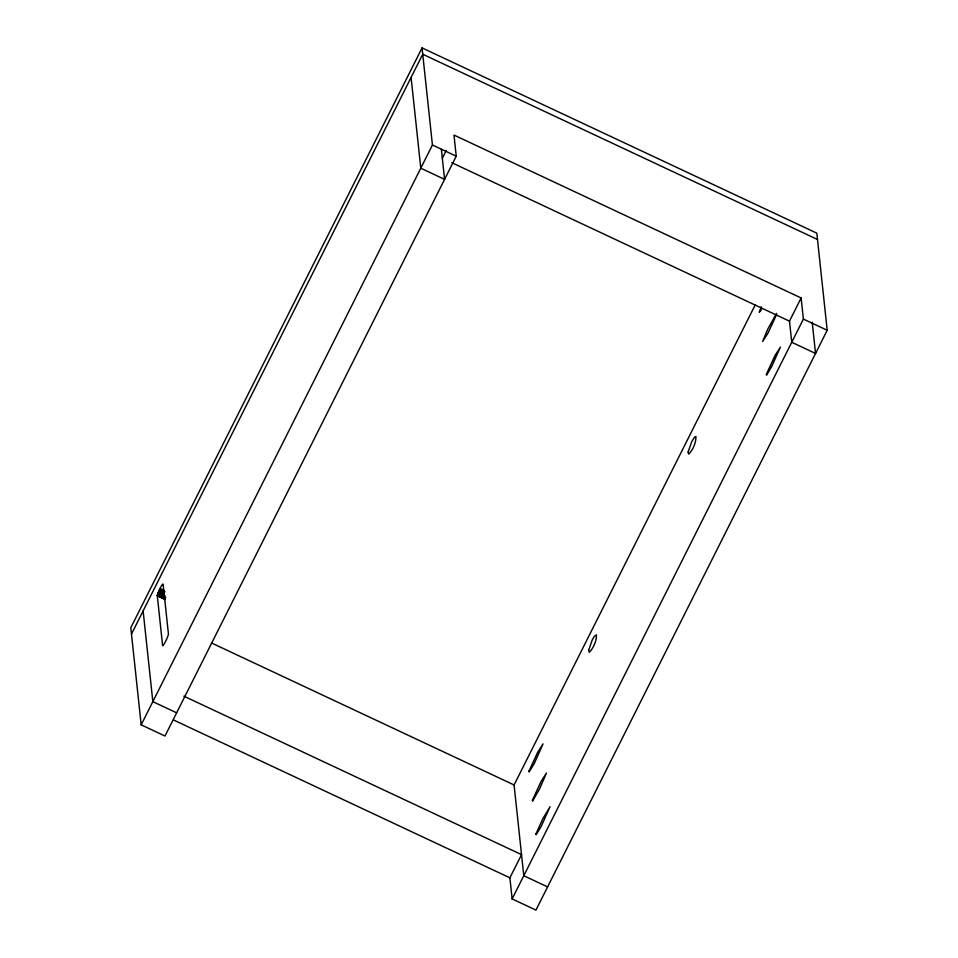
<?xml version="1.0" encoding="UTF-8"?>
<svg xmlns="http://www.w3.org/2000/svg" width="958" height="958" viewBox="0 0 958 958"><rect width="100%" height="100%" fill="white"/><g stroke="black" fill="none" stroke-linecap="round" stroke-linejoin="round"><path stroke-width="1.44" d="M157.28 595.577L160.034 588.44A6.622 0.838 -64.9 0 1 163.111 584.224L168.416 633.837A6.622 0.838 -64.9 0 1 165.674 641.213A6.622 0.838 -64.9 0 1 162.585 645.429L157.28 595.577L165.219 599.301M776.615 314.464L768.005 333.097L762.628 341.503L767.765 329.121L776.543 313.398M761.227 306.764L759.239 312.32L761.406 309.674M422.059 47.9L130.803 627.741L141.185 724.847L164.992 736.019L456.236 156.178L453.984 135.066L801.139 297.974L803.391 319.086L512.135 898.927L535.941 910.1L827.197 330.259L816.815 233.153L422.059 47.9L432.429 145.005L141.185 724.847M131.486 634.076L422.729 54.235L817.497 239.488M442.333 158.262L446.212 150.526M547.593 886.904L523.786 875.732L514.087 784.961L755.179 304.991M512.135 898.927L509.884 877.815L521.535 854.632L183.84 696.155M812.204 322.199L815.545 353.454L791.739 342.281L789.488 321.169L801.139 297.974M432.429 145.005L456.236 156.178M803.391 319.086L827.197 330.259M451.793 162.692L789.488 321.169M160.034 588.44L163.998 590.308M159.651 589.218L164.932 591.697M159.279 590.008L164.56 592.487M158.92 590.787L164.213 593.277M158.585 591.565L163.878 594.056M158.274 592.319L164.884 595.421M157.998 593.026L164.62 596.127M157.771 593.685L165.698 597.409M157.579 594.283L165.506 598.008M157.423 594.798L165.363 598.522M157.328 595.241L165.267 598.966M157.28 595.828L165.219 599.552M211.514 642.974L514.087 784.961M176.631 712.824L152.837 701.651L143.125 610.881M173.542 719.985L509.884 877.815M441.387 149.364L444.584 179.362L420.79 168.201L411.09 77.43M588.631 650.35L589.302 652.386C593.541 647.847 596.595 641.058 596.451 634.819L594.355 636.304L592.284 639.824L588.631 650.35M688.119 452.116L688.79 454.152C693.029 449.613 696.083 442.812 695.939 436.585L694.742 436.992L691.772 441.578L688.119 452.116M529.079 770.903L529.139 771.98L534.253 763.514L543.066 743.875L537.689 752.281L529.079 770.903M532.468 800.086L532.528 801.151L539.474 789.129L546.455 773.046L541.066 781.453L532.468 800.086M536.061 833.723L536.121 834.789L541.234 826.335L550.048 806.696L542.827 818.659L536.061 833.723M766.436 374.135L766.496 375.201L771.597 366.734L780.411 347.095L775.034 355.502L766.436 374.135"/></g></svg>
